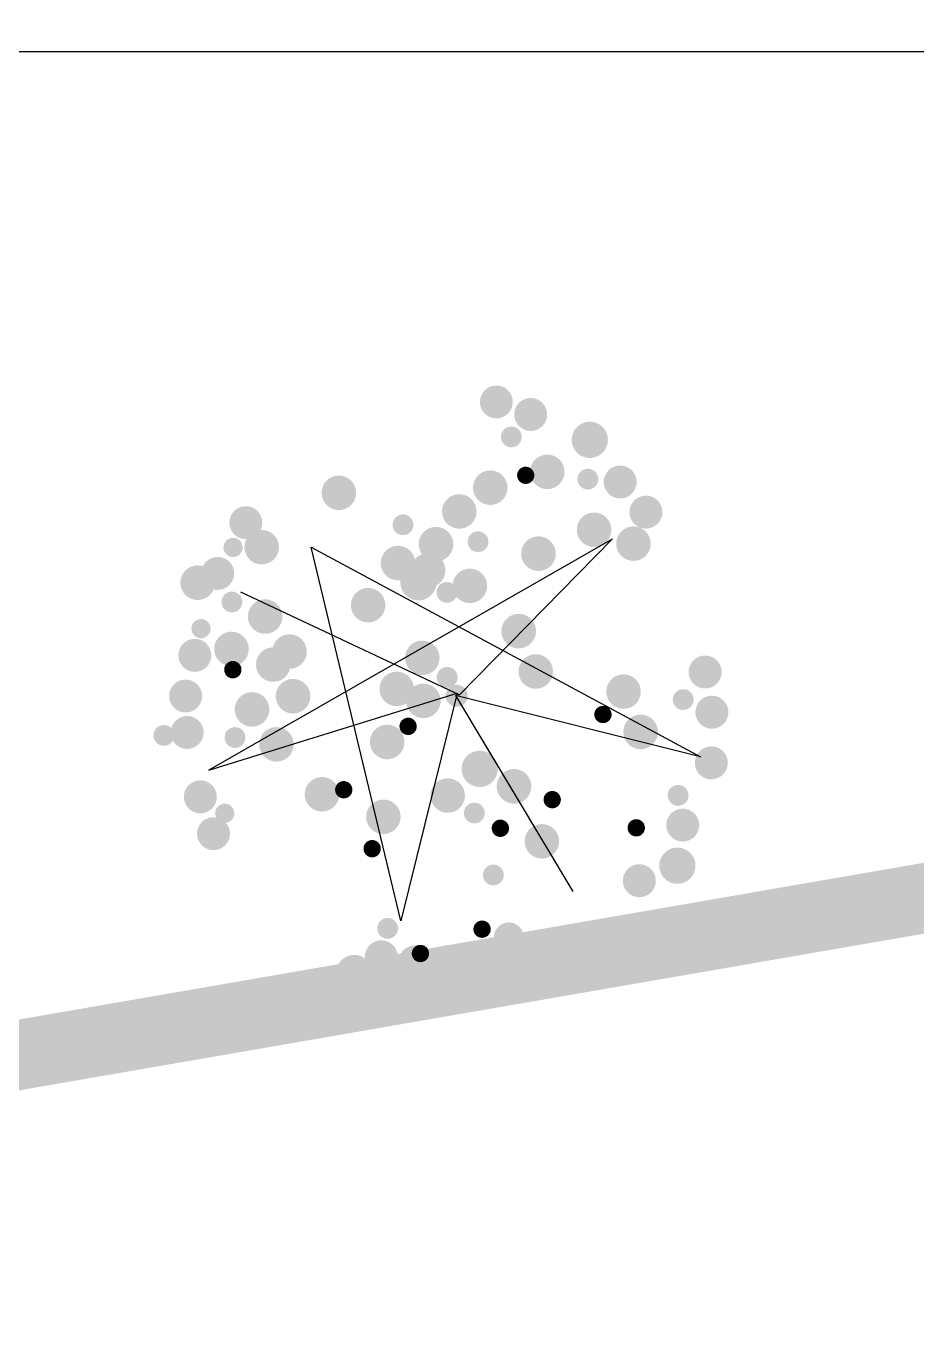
# Model space of a CAD drawing. Extents: x 302512 to 1034855, y -184136 to 410364.
# Drawn here: x 605471 to 611844, y 76167 to 85569 of the extents above; entities that cross this region are included whole.
import ezdxf

# ---------------------------------------------------------------- set-up
doc = ezdxf.new("R2010")
doc.units = 0
doc.header["$MEASUREMENT"] = 0
doc.linetypes.add('DASHED2', pattern=[0.375, 0.25, -0.125])
for name, color, linetype in [('GREEN', 3, 'Continuous'), ('PUB_TEXT', 7, 'Continuous'), ('WALL', 4, 'Continuous'), ('建筑', 2, 'Continuous')]:
    doc.layers.add(name, color=color, linetype=linetype)

# ---------------------------------------------------------------- blocks, each defined once
blk = doc.blocks.new('Plant22')
for p, q in [((-254, 2085), (138, -85)), ((-1850, -843), (452, 1797)), ((452, 1797), (949, -2202)), ((-1745, 1379), (138, -58)), ((2100, -398), (-1745, 1379)), ((138, -58), (-1850, -843)), ((112, -58), (-725, -1966)), ((949, -2202), (112, -58)), ((138, -85), (2100, -398))]:
    blk.add_line(p, q)
for points in [[(-490, 2451, 157, 157, 1), (-332, 2451, 157, 157, 1)], [(214, 2410, 150, 150, 1), (364, 2410, 150, 150, 1)], [(-311, 2351, 150, 150, 1), (-161, 2351, 150, 150, 1)], [(-6, 2374, 87.5, 87.5, 1), (81, 2374, 87.5, 87.5, 1)], [(112, 2163, 157, 157, 1), (269, 2163, 157, 157, 1)], [(-1040, 2089, 150, 150, 1), (-890, 2089, 150, 150, 1)], [(-778, 2184, 87.5, 87.5, 1), (-691, 2184, 87.5, 87.5, 1)], [(-421, 2095, 94.5, 94.5, 1), (-326, 2095, 94.5, 94.5, 1)], [(-1391, 1943, 150, 150, 1), (-1241, 1943, 150, 150, 1)], [(-1771, 1897, 94.5, 94.5, 1), (-1676, 1897, 94.5, 94.5, 1)], [(-804, 1850, 157, 157, 1), (-646, 1850, 157, 157, 1)], [(-385, 1771, 157, 157, 1), (-228, 1771, 157, 157, 1)], [(923, 1876, 157, 157, 1), (1080, 1876, 157, 157, 1)], [(-1653, 1739, 150, 150, 1), (-1503, 1739, 150, 150, 1)], [(-911, 1731, 78.7, 78.7, 1), (-832, 1731, 78.7, 78.7, 1)], [(-699, 1458, 157, 157, 1), (-542, 1458, 157, 157, 1)], [(-516, 1405, 157, 157, 1), (-359, 1405, 157, 157, 1)], [(-2062, 1302, 150, 150, 1), (-1912, 1302, 150, 150, 1)], [(-1411, 1357, 94.5, 94.5, 1), (-1316, 1357, 94.5, 94.5, 1)], [(-1144, 1379, 157, 157, 1), (-986, 1379, 157, 157, 1)], [(1055, 1231, 94.5, 94.5, 1), (1150, 1231, 94.5, 94.5, 1)], [(2432, 1185, 150, 150, 1), (2582, 1185, 150, 150, 1)], [(-830, 1144, 157, 157, 1), (-672, 1144, 157, 157, 1)], [(243, 1066, 157, 157, 1), (400, 1066, 157, 157, 1)], [(713, 1066, 157, 157, 1), (871, 1066, 157, 157, 1)], [(-2266, 1010, 150, 150, 1), (-2116, 1010, 150, 150, 1)], [(-2024, 1034, 87.5, 87.5, 1), (-1937, 1034, 87.5, 87.5, 1)], [(-1274, 1013, 157, 157, 1), (-1117, 1013, 157, 157, 1)], [(674, 813, 165, 165, 1), (839, 813, 165, 165, 1)], [(818, 804, 157, 157, 1), (975, 804, 157, 157, 1)], [(1053, 883, 157, 157, 1), (1211, 883, 157, 157, 1)], [(1420, 883, 157, 157, 1), (1577, 883, 157, 157, 1)], [(2279, 890, 94.5, 94.5, 1), (2374, 890, 94.5, 94.5, 1)], [(2520, 864, 150, 150, 1), (2670, 864, 150, 150, 1)], [(1760, 778, 157, 157, 1), (1917, 778, 157, 157, 1)], [(785, 548, 94.5, 94.5, 1), (880, 548, 94.5, 94.5, 1)], [(1325, 584, 94.5, 94.5, 1), (1420, 584, 94.5, 94.5, 1)], [(2078, 580, 78.7, 78.7, 1), (2156, 580, 78.7, 78.7, 1)], [(-1405, 412, 157, 157, 1), (-1248, 412, 157, 157, 1)], [(-228, 412, 157, 157, 1), (-71, 412, 157, 157, 1)], [(138, 386, 157, 157, 1), (295, 386, 157, 157, 1)], [(923, 412, 157, 157, 1), (1080, 412, 157, 157, 1)], [(2178, 438, 157, 157, 1), (2335, 438, 157, 157, 1)], [(-673, 203, 157, 157, 1), (-515, 203, 157, 157, 1)], [(2636, 291, 165, 165, 1), (2801, 291, 165, 165, 1)], [(-1217, 274, 78.7, 78.7, 1), (-1138, 274, 78.7, 78.7, 1)], [(-176, 151, 157, 157, 1), (-19, 151, 157, 157, 1)], [(-407, 130, 78.7, 78.7, 1), (-328, 130, 78.7, 78.7, 1)], [(155, 98, 94.5, 94.5, 1), (250, 98, 94.5, 94.5, 1)], [(1524, 72, 157, 157, 1), (1682, 72, 157, 157, 1)], [(2369, 98, 94.5, 94.5, 1), (2464, 98, 94.5, 94.5, 1)], [(66, -70, 100, 100, 1), (166, -70, 100, 100, 1)], [(-1248, -163, 157, 157, 1), (-1091, -163, 157, 157, 1)], [(844, -189, 157, 157, 1), (1002, -189, 157, 157, 1)], [(1995, -215, 157, 157, 1), (2152, -215, 157, 157, 1)], [(2491, -157, 150, 150, 1), (2641, -157, 150, 150, 1)], [(2486, -117, 87.5, 87.5, 1), (2573, -117, 87.5, 87.5, 1)], [(-1505, -248, 78.7, 78.7, 1), (-1426, -248, 78.7, 78.7, 1)], [(2403, -507, 150, 150, 1), (2553, -507, 150, 150, 1)], [(-751, -529, 157, 157, 1), (-594, -529, 157, 157, 1)], [(-388, -626, 165, 165, 1), (-223, -626, 165, 165, 1)], [(635, -529, 157, 157, 1), (792, -529, 157, 157, 1)], [(2100, -581, 157, 157, 1), (2257, -581, 157, 157, 1)], [(-2566, -770, 165, 165, 1), (-2401, -770, 165, 165, 1)], [(-2023, -783, 94.5, 94.5, 1), (-1928, -783, 94.5, 94.5, 1)], [(-2295, -886, 150, 150, 1), (-2145, -886, 150, 150, 1)], [(-2241, -902, 87.5, 87.5, 1), (-2154, -902, 87.5, 87.5, 1)], [(-709, -819, 94.5, 94.5, 1), (-614, -819, 94.5, 94.5, 1)], [(-333, -973, 157, 157, 1), (-175, -973, 157, 157, 1)], [(-2141, -1149, 135, 135, 1), (-2006, -1149, 135, 135, 1)], [(-677, -1093, 78.7, 78.7, 1), (-598, -1093, 78.7, 78.7, 1)], [(-2029, -1159, 78.8, 78.8, 1), (-1950, -1159, 78.8, 78.8, 1)], [(-1069, -1287, 94.5, 94.5, 1), (-974, -1287, 94.5, 94.5, 1)], [(709, -1255, 78.7, 78.7, 1), (788, -1255, 78.7, 78.7, 1)], [(949, -1287, 157, 157, 1), (1106, -1287, 157, 157, 1)], [(-1974, -1411, 150, 150, 1), (-1824, -1411, 150, 150, 1)], [(-594, -1470, 157, 157, 1), (-437, -1470, 157, 157, 1)], [(-191, -1327, 78.7, 78.7, 1), (-112, -1327, 78.7, 78.7, 1)], [(-2221, -1467, 94.5, 94.5, 1), (-2126, -1467, 94.5, 94.5, 1)], [(-1523, -1489, 78.7, 78.7, 1), (-1444, -1489, 78.7, 78.7, 1)], [(-1722, -1671, 120, 120, 1), (-1602, -1671, 120, 120, 1)], [(739, -1627, 157, 157, 1), (897, -1627, 157, 157, 1)], [(-1470, -1730, 135, 135, 1), (-1335, -1730, 135, 135, 1)], [(1528, -1790, 150, 150, 1), (1678, -1790, 150, 150, 1)], [(1235, -1772, 94.5, 94.5, 1), (1330, -1772, 94.5, 94.5, 1)], [(1265, -2052, 150, 150, 1), (1415, -2052, 150, 150, 1)], [(43, -2100, 78.7, 78.7, 1), (122, -2100, 78.7, 78.7, 1)], [(497, -2240, 94.5, 94.5, 1), (592, -2240, 94.5, 94.5, 1)], [(-369, -2402, 150, 150, 1), (-219, -2402, 150, 150, 1)], [(886, -2315, 150, 150, 1), (1036, -2315, 150, 150, 1)], [(273, -2431, 150, 150, 1), (423, -2431, 150, 150, 1)], [(-64, -2605, 165, 165, 1), (101, -2605, 165, 165, 1)]]:
    blk.add_lwpolyline(points, format="xyseb", close=True)
blk = doc.blocks.new('A$C590809E0')
at = {"layer": '建筑'}
blk.add_lwpolyline([(15619.9, 950.1), (15619.9, 0.1), (4620, 0.1), (4620, 1020.1)], dxfattribs=at)

msp = doc.modelspace()

# ---------------------------------------------------------------- linework, layer by layer
at = {"layer": 'PUB_TEXT', "linetype": 'DASHED2', "ltscale": 11501}
msp.add_lwpolyline([(604461.6, 30528.5, 500, 500, 0), (605476.8, 35172.6, 500, 500, 0), (597776.8, 37952.6, 500, 500, 0), (583760.3, 45744.2, 500, 500, 0), (588676.8, 75312.6, 500, 500, 0), (624086.8, 81442.6, 500, 500, 0), (623206.8, 89712.6, 500, 500, 0), (621576.8, 90242.6, 500, 500, 0), (632196.8, 129822.6, 500, 500, 0), (637236.8, 134102.6, 500, 500, 0), (638996.8, 147562.6, 500, 500, 0), (679156.8, 151272.6, 500, 500, 0)], format="xyseb", dxfattribs=at)

# ---------------------------------------------------------------- block references
at = {"layer": 'GREEN', "xscale": 0.7854479999999999, "yscale": 0.7854479999999999, "zscale": 0.7854479999999999, "rotation": 54.62201243227597}
msp.add_blockref('Plant22', (608454.1, 80737.7), dxfattribs=at)
at = {"layer": 'WALL', "xscale": -1}
msp.add_blockref('A$C590809E0', (618822.1, 85389.7), dxfattribs=at)

doc.saveas('drawing.dxf')
